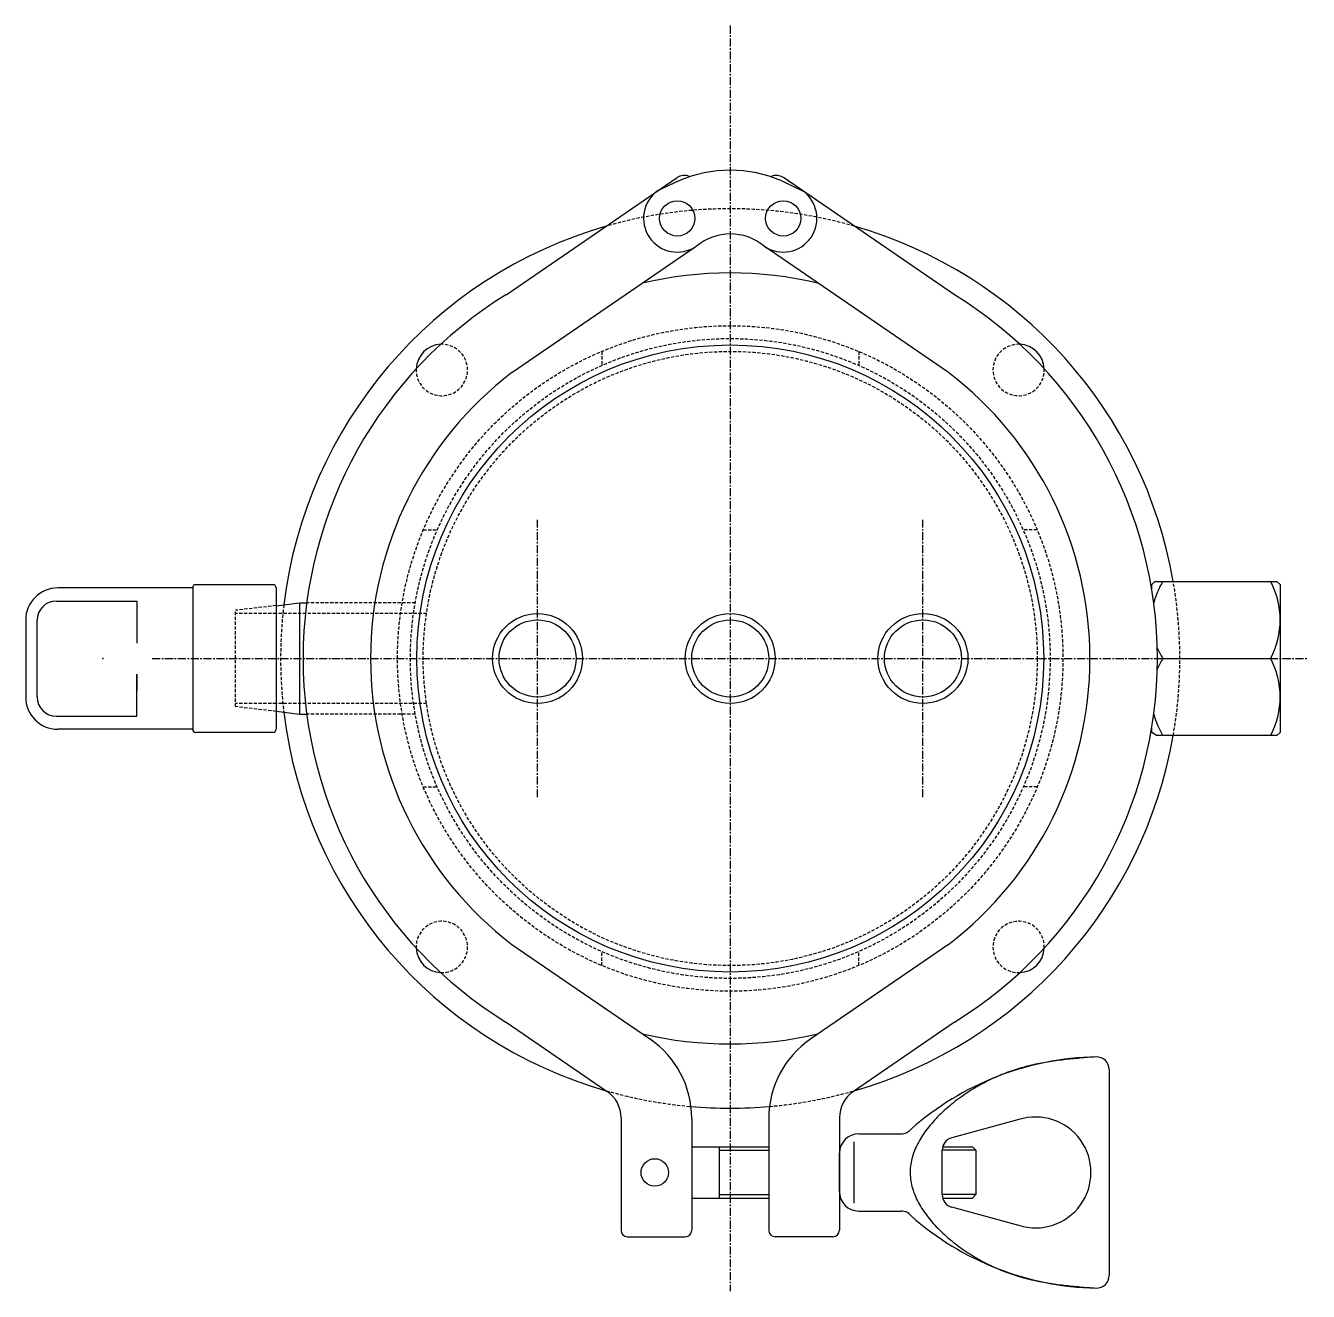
# Model space of a CAD drawing. Extents: x 248 to 507, y 18 to 771.
# Drawn here: x 306.8 to 506.5, y 574 to 771 of the extents above; entities that cross this region are included whole.
import ezdxf

# ---------------------------------------------------------------- set-up
doc = ezdxf.new("R2010")
doc.units = 0
doc.linetypes.add('CENTER', pattern=[2, 1.25, -0.25, 0.25, -0.25])
doc.linetypes.add('DASHED', pattern=[0.75, 0.5, -0.25])
doc.layers.get('0').update_dxf_attribs({"linetype": 'CONTINUOUS'})
doc.layers.add('CENTER', color=1, linetype='CENTER')

msp = doc.modelspace()

# ---------------------------------------------------------------- linework, layer by layer
at = {"color": 7, "linetype": 'CONTINUOUS'}
for p, q in [((381.59, 729.12), (408.23, 747.36)), ((451.41, 729.12), (424.77, 747.36)), ((408.48, 746.84), (405.28, 745.35)), ((424.52, 746.84), (427.76, 745.32)), ((382.5, 717.02), (411.22, 736.68)), ((450.5, 717.02), (421.78, 736.68)), ((332.81, 683.5), (311.81, 683.5)), ((332.81, 683.5), (332.81, 661.5)), ((345.31, 684), (333.31, 684)), ((345.81, 683.5), (345.81, 661.5)), ((482.11, 684.02), (482.61, 684.52)), ((482.11, 683.38), (482.11, 684.02)), ((482.61, 684.52), (501.61, 684.52)), ((501.61, 684.52), (502.11, 684.02)), ((502.11, 684.02), (502.11, 661.02)), ((502.11, 684.02), (502.11, 661.02)), ((311.59, 681.46), (324.13, 681.46)), ((324.13, 681.46), (324.13, 674.89)), ((345.81, 680.71), (349.46, 681.17)), ((349.46, 681.17), (349.46, 663.87)), ((349.46, 681.17), (350.57, 681.17)), ((306.81, 678.5), (306.81, 666.5)), ((308.59, 666.53), (308.59, 678.46)), ((483.86, 672.52), (500.65, 672.52)), ((324.13, 663.53), (324.13, 670.1)), ((324.13, 669.97), (324.13, 667.43)), ((311.59, 663.53), (324.13, 663.53)), ((345.81, 664.33), (349.46, 663.87)), ((349.46, 663.87), (350.57, 663.87)), ((332.81, 661.5), (311.81, 661.5)), ((332.81, 661.5), (329.16, 661.5)), ((345.31, 661), (333.31, 661)), ((482.11, 661.02), (482.11, 661.65)), ((482.86, 660.52), (482.11, 661.02)), ((502.11, 661.02), (501.61, 660.52)), ((501.61, 660.52), (482.86, 660.52)), ((382.5, 628.02), (403.98, 613.32)), ((450.5, 628.02), (429.03, 613.32)), ((381.59, 615.92), (397.33, 605.14)), ((451.41, 615.92), (435.68, 605.14)), ((475.5, 608.52), (475.5, 576.52)), ((399.5, 601.02), (399.5, 583.52)), ((410.5, 600.94), (410.5, 583.52)), ((422.5, 600.94), (422.5, 583.52)), ((433.5, 601.02), (433.5, 583.52)), ((461.43, 600.74), (450.98, 597.92)), ((435.74, 597.3), (435.74, 587.74)), ((436.5, 598.52), (443.1, 598.52)), ((410.5, 596.52), (422.5, 596.52)), ((414.75, 596.52), (414.75, 588.52)), ((414.75, 595.97), (422.5, 595.97)), ((433.5, 589.52), (433.5, 595.52)), ((449.5, 589.05), (449.5, 595.99)), ((454.75, 595.97), (449.5, 595.97)), ((449.57, 596.52), (454.2, 596.52)), ((454.2, 596.52), (454.75, 595.97)), ((454.75, 595.97), (454.75, 589.07)), ((410.5, 588.52), (422.5, 588.52)), ((414.75, 589.07), (422.5, 589.07)), ((454.75, 589.07), (449.5, 589.07)), ((449.57, 588.52), (454.2, 588.52)), ((461.43, 584.29), (450.98, 587.12)), ((454.2, 588.52), (454.75, 589.07)), ((436.5, 586.52), (443.1, 586.52)), ((400.5, 582.52), (409.5, 582.52)), ((432.5, 582.52), (423.5, 582.52))]:
    msp.add_line(p, q, dxfattribs=at)
at = {"color": 3, "linetype": 'DASHED'}
for p, q in [((396.5, 720.3), (396.5, 718.12)), ((436.5, 720.3), (436.5, 718.12)), ((368.72, 692.52), (370.89, 692.52)), ((464.28, 692.52), (462.11, 692.52)), ((367.46, 681.17), (350.57, 681.17)), ((345.81, 680.75), (339.46, 680.02)), ((339.46, 665.02), (339.46, 680.02)), ((345.81, 679.52), (339.46, 679.52)), ((345.81, 680.71), (345.81, 664.29)), ((345.81, 680.71), (345.81, 664.29)), ((369.22, 679.52), (345.81, 679.52)), ((345.81, 665.52), (339.46, 665.52)), ((345.81, 664.29), (339.46, 665.02)), ((369.22, 665.52), (345.81, 665.52)), ((367.46, 663.87), (350.57, 663.87)), ((368.72, 652.52), (370.89, 652.52)), ((464.28, 652.52), (462.11, 652.52)), ((396.5, 624.73), (396.5, 626.91)), ((436.5, 624.73), (436.5, 626.91))]:
    msp.add_line(p, q, dxfattribs=at)
at = {"color": 7}
msp.add_polyline3d([(473.44, 610.52, 0), (473.12, 610.49, 0), (472.81, 610.47, 0), (472.5, 610.44, 0), (472.18, 610.42, 0), (471.87, 610.39, 0), (471.56, 610.37, 0), (471.24, 610.34, 0), (470.93, 610.31, 0), (470.62, 610.28, 0), (470.3, 610.25, 0), (469.99, 610.23, 0), (469.68, 610.19, 0), (469.36, 610.16, 0), (469.05, 610.13, 0), (468.73, 610.09, 0), (468.42, 610.06, 0), (468.11, 610.02, 0), (467.79, 609.98, 0), (467.48, 609.94, 0), (467.16, 609.9, 0), (466.85, 609.85, 0), (466.54, 609.8, 0), (466.22, 609.76, 0), (465.9, 609.71, 0), (465.59, 609.65, 0), (465.27, 609.6, 0), (464.96, 609.54, 0), (464.64, 609.48, 0), (464.33, 609.41, 0), (464.01, 609.35, 0), (463.7, 609.27, 0), (463.38, 609.2, 0), (463.06, 609.13, 0), (462.75, 609.05, 0), (462.43, 608.97, 0), (462.12, 608.88, 0), (461.8, 608.79, 0), (461.48, 608.7, 0), (461.16, 608.6, 0), (460.85, 608.5, 0), (460.53, 608.4, 0), (460.21, 608.29, 0), (459.89, 608.18, 0), (459.57, 608.06, 0), (459.25, 607.94, 0), (458.93, 607.82, 0), (458.61, 607.69, 0), (458.3, 607.55, 0), (457.98, 607.42, 0), (457.65, 607.27, 0), (457.33, 607.13, 0), (457.01, 606.97, 0), (456.69, 606.82, 0), (456.37, 606.66, 0), (456.06, 606.49, 0), (455.74, 606.32, 0), (455.42, 606.15, 0), (455.11, 605.97, 0), (454.79, 605.79, 0), (454.48, 605.6, 0), (454.17, 605.41, 0), (453.86, 605.22, 0), (453.55, 605.02, 0), (453.24, 604.82, 0), (452.94, 604.61, 0), (452.64, 604.41, 0), (452.34, 604.2, 0), (452.05, 603.98, 0), (451.75, 603.76, 0), (451.47, 603.54, 0), (451.18, 603.32, 0), (450.9, 603.09, 0), (450.62, 602.86, 0), (450.35, 602.63, 0), (450.08, 602.39, 0), (449.81, 602.15, 0), (449.55, 601.91, 0), (449.29, 601.66, 0), (449.04, 601.42, 0), (448.79, 601.17, 0), (448.55, 600.92, 0), (448.31, 600.66, 0), (448.08, 600.41, 0), (447.86, 600.15, 0), (447.64, 599.89, 0), (447.42, 599.63, 0), (447.21, 599.36, 0), (447.01, 599.1, 0), (446.82, 598.83, 0), (446.63, 598.56, 0), (446.45, 598.29, 0), (446.27, 598.02, 0), (446.1, 597.74, 0), (445.94, 597.47, 0), (445.79, 597.19, 0), (445.64, 596.91, 0), (445.51, 596.63, 0), (445.38, 596.35, 0), (445.26, 596.07, 0), (445.14, 595.79, 0), (445.04, 595.51, 0), (444.94, 595.22, 0), (444.86, 594.94, 0), (444.78, 594.65, 0), (444.71, 594.37, 0), (444.65, 594.08, 0), (444.6, 593.79, 0), (444.56, 593.51, 0), (444.53, 593.22, 0), (444.51, 592.93, 0), (444.5, 592.64, 0), (444.5, 592.36, 0), (444.51, 592.07, 0), (444.54, 591.78, 0), (444.57, 591.49, 0), (444.61, 591.21, 0), (444.66, 590.92, 0), (444.72, 590.63, 0), (444.79, 590.35, 0), (444.87, 590.06, 0), (444.96, 589.78, 0), (445.05, 589.49, 0), (445.16, 589.21, 0), (445.27, 588.93, 0), (445.39, 588.65, 0), (445.52, 588.37, 0), (445.66, 588.09, 0), (445.81, 587.81, 0), (445.96, 587.53, 0), (446.13, 587.26, 0), (446.29, 586.98, 0), (446.47, 586.71, 0), (446.65, 586.44, 0), (446.84, 586.17, 0), (447.04, 585.9, 0), (447.24, 585.63, 0), (447.45, 585.37, 0), (447.67, 585.11, 0), (447.89, 584.85, 0), (448.11, 584.59, 0), (448.35, 584.33, 0), (448.58, 584.08, 0), (448.82, 583.83, 0), (449.07, 583.58, 0), (449.33, 583.33, 0), (449.58, 583.09, 0), (449.85, 582.85, 0), (450.11, 582.61, 0), (450.38, 582.37, 0), (450.66, 582.14, 0), (450.94, 581.91, 0), (451.22, 581.68, 0), (451.5, 581.46, 0), (451.79, 581.24, 0), (452.08, 581.02, 0), (452.38, 580.8, 0), (452.68, 580.59, 0), (452.98, 580.39, 0), (453.28, 580.18, 0), (453.59, 579.98, 0), (453.89, 579.78, 0), (454.2, 579.59, 0), (454.51, 579.4, 0), (454.83, 579.22, 0), (455.14, 579.04, 0), (455.46, 578.86, 0), (455.77, 578.68, 0), (456.09, 578.52, 0), (456.41, 578.35, 0), (456.73, 578.19, 0), (457.05, 578.04, 0), (457.37, 577.88, 0), (457.69, 577.74, 0), (458, 577.6, 0), (458.32, 577.46, 0), (458.64, 577.33, 0), (458.96, 577.2, 0), (459.28, 577.07, 0), (459.6, 576.95, 0), (459.92, 576.84, 0), (460.24, 576.73, 0), (460.55, 576.62, 0), (460.87, 576.52, 0), (461.19, 576.42, 0), (461.5, 576.32, 0), (461.82, 576.23, 0), (462.14, 576.14, 0), (462.45, 576.06, 0), (462.77, 575.98, 0), (463.09, 575.9, 0), (463.4, 575.82, 0), (463.72, 575.75, 0), (464.04, 575.68, 0), (464.35, 575.61, 0), (464.67, 575.55, 0), (464.98, 575.49, 0), (465.3, 575.43, 0), (465.61, 575.38, 0), (465.93, 575.32, 0), (466.24, 575.27, 0), (466.56, 575.22, 0), (466.87, 575.18, 0), (467.19, 575.13, 0), (467.5, 575.09, 0), (467.81, 575.05, 0), (468.13, 575.01, 0), (468.44, 574.97, 0), (468.76, 574.94, 0), (469.07, 574.9, 0), (469.38, 574.87, 0), (469.7, 574.84, 0), (470.01, 574.81, 0), (470.32, 574.78, 0), (470.64, 574.75, 0), (470.95, 574.72, 0), (471.27, 574.69, 0), (471.58, 574.67, 0), (471.89, 574.64, 0), (472.21, 574.62, 0), (472.52, 574.59, 0), (472.83, 574.57, 0), (473.15, 574.54, 0), (473.46, 574.52, 0)], dxfattribs=at)
at = {"color": 7, "linetype": 'CONTINUOUS'}
for centre, radius in [((408.25, 741.02), 2.75), ((424.75, 741.02), 2.75), ((416.5, 672.52), 48.8), ((386.5, 672.52), 7), ((416.5, 672.52), 7), ((446.5, 672.52), 7), ((386.5, 672.52), 6), ((416.5, 672.52), 6), ((446.5, 672.52), 6), ((404.75, 592.52), 2.14)]:
    msp.add_circle(centre, radius, dxfattribs=at)
at = {"color": 3, "linetype": 'DASHED'}
for radius in [51.8, 49.8, 47.8]:
    msp.add_circle((416.5, 672.52), radius, dxfattribs=at)
at = {"color": 7, "linetype": 'CONTINUOUS'}
for centre, radius, start, end in [((409.36, 745.71), 2, 67.3335, 124.4), ((416.5, 728.52), 20, 66.3517, 113.6483), ((423.64, 745.71), 2, 55.6, 112.6665), ((408.25, 741.02), 5.25, 124.4, 304.4), ((424.75, 741.02), 5.25, 235.6, 55.6), ((416.5, 672.52), 70, 106.0078, 173.1579), ((416.5, 672.52), 70, 9.8709, 73.9922), ((416.51, 730.36), 8.24, 50.1378, 129.9241), ((416.5, 672.52), 60, 76.8398, 103.1602), ((416.5, 672.52), 66.5, 121.6667, 238.3333), ((416.5, 672.52), 66.5, 301.6667, 58.3333), ((371.6, 717.42), 4, 92.4104, 177.5896), ((461.4, 717.42), 4, 2.4104, 87.5896), ((416.5, 672.52), 56, 127.3786, 232.6214), ((416.5, 672.52), 56, 307.3786, 52.6214), ((311.81, 678.5), 5, 90, 180), ((333.31, 683.5), 0.5, 90, 180), ((345.31, 683.5), 0.5, 0, 90), ((493.29, 678.51), 11.18, 147.4674, 166.1764), ((489.29, 678.53), 12.83, 332.2221, 27.7779), ((311.59, 678.46), 3, 90, 180), ((493.29, 678.51), 11.18, 202.743, 212.4259), ((493.29, 666.52), 11.18, 147.6049, 157.3038), ((489.29, 666.5), 12.83, 332.2529, 27.8086), ((311.81, 666.5), 5, 180, 270), ((311.59, 666.53), 3, 180, 270), ((416.5, 672.52), 70, 186.8421, 253.9922), ((493.29, 666.52), 11.18, 193.7713, 212.5633), ((333.31, 661.5), 0.5, 180, 270), ((345.31, 661.5), 0.5, 270, 0), ((416.5, 672.52), 70, 286.0078, 350.1291), ((371.6, 627.62), 4, 182.4104, 267.5896), ((461.4, 627.62), 4, 272.4104, 357.5896), ((416.5, 672.52), 56, 238.5786, 238.6774), ((416.5, 672.52), 60, 256.8398, 283.1602), ((395.5, 600.94), 15, 0, 55.6), ((437.5, 600.94), 15, 124.4, 180), ((474.37, 565.69), 44.83, 91.1648, 131.5058), ((473.5, 608.52), 2, 0, 91.1648), ((394.5, 601.02), 5, 0, 55.6), ((438.5, 601.02), 5, 124.4, 180), ((416.5, 672.52), 70, 264.9893, 275.0107), ((464.03, 592.52), 8.63, 252.4367, 107.5633), ((443.1, 600.52), 2, 270, 321.3816), ((436.5, 595.52), 3, 90, 180), ((451.5, 595.99), 2, 105.1374, 180), ((436.5, 589.52), 3, 180, 270), ((451.5, 589.05), 2, 180, 254.8626), ((443.1, 584.52), 2, 38.6184, 90), ((474.37, 619.34), 44.83, 228.4942, 268.8352), ((400.5, 583.52), 1, 180, 270), ((409.5, 583.52), 1, 270, 0), ((423.5, 583.52), 1, 180, 270), ((432.5, 583.52), 1, 270, 0), ((473.5, 576.52), 2, 268.8352, 360)]:
    msp.add_arc(centre, radius, start, end, dxfattribs=at)
at = {"color": 3, "linetype": 'DASHED'}
for centre, radius, start, end in [((416.5, 672.52), 70, 73.9922, 106.0078), ((371.6, 717.42), 4, 177.5896, 92.4104), ((461.4, 717.42), 4, 87.5896, 2.4104), ((416.5, 672.52), 70, 350.1291, 9.8709), ((416.5, 672.52), 70, 173.1579, 186.8421), ((371.6, 627.62), 4, 267.5896, 182.4104), ((461.4, 627.62), 4, 357.5896, 272.4104), ((416.5, 672.52), 70, 253.9922, 264.9893), ((416.5, 672.52), 70, 275.0107, 286.0078)]:
    msp.add_arc(centre, radius, start, end, dxfattribs=at)
at = {"color": 7, "linetype": 'CONTINUOUS'}
msp.add_point((318.81, 672.5), dxfattribs=at)
msp.add_point((318.81, 672.5), dxfattribs=at)
at = {"layer": 'CENTER', "color": 1, "linetype": 'CENTER'}
for p, q in [((416.5, 771.02), (416.5, 574.02)), ((386.5, 650.92), (386.5, 694.11)), ((446.5, 650.92), (446.5, 694.11)), ((326.5, 672.52), (506.5, 672.52))]:
    msp.add_line(p, q, dxfattribs=at)

doc.saveas('drawing.dxf')
